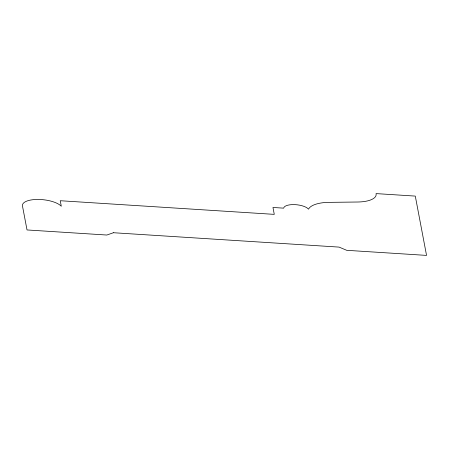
<?xml version="1.0" encoding="UTF-8"?>
<svg xmlns="http://www.w3.org/2000/svg" width="449" height="449" viewBox="0 0 449 449"><rect width="100%" height="100%" fill="white"/><g stroke="black" fill="none" stroke-linecap="round" stroke-linejoin="round"><path stroke-width="0.67" d="M113.451 232.728L106.84 235.035L27.024 229.95L22.45 205.85A20.216 7.605 6.1 0 1 38.328 199.435A20.216 7.605 6.1 0 1 61.289 206.243L60.245 200.725L274.272 214.364L272.964 207.466L283.667 208.151A12.819 4.821 6.1 0 1 294.735 204.615A12.819 4.821 6.1 0 1 308.53 209.178A29.325 11.034 6.1 0 1 326.575 202.392L357.78 202.011A25.329 9.53 6.1 0 0 376.054 193.598L415.291 196.095L426.55 255.402L346.735 250.318L339.074 247.102L113.451 232.728"/></g></svg>
